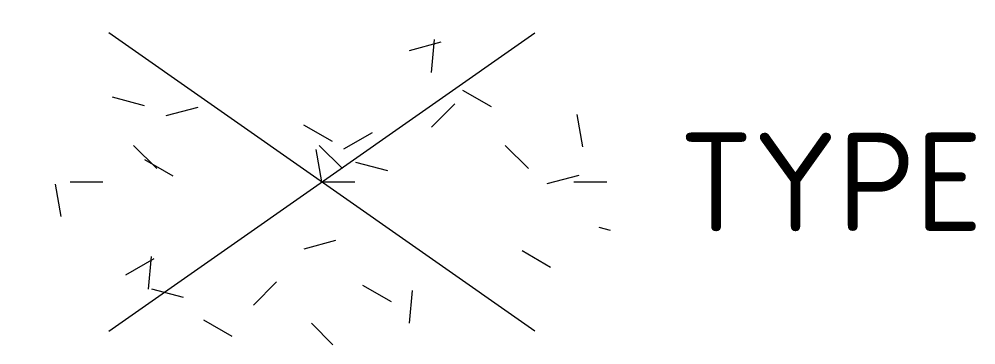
# Model space of a CAD drawing. Header units: metres. Extents: x -5.5 to 11.9, y -3 to 3.
import ezdxf
from ezdxf.enums import TextEntityAlignment as Align

# ---------------------------------------------------------------- set-up
doc = ezdxf.new("R2010")
doc.units = ezdxf.units.M
doc.layers.get('0').update_dxf_attribs({"lineweight": 25})
doc.styles.add('NLCS-ISO', font='NLCS-ISO.ttf')

msp = doc.modelspace()

# ---------------------------------------------------------------- hatches: boundary and pattern name
h = msp.add_hatch()
h.set_pattern_fill('AGR-GRAS_01-SO', color=256, scale=0.2, pattern_type=2)
h.set_pattern_definition([(0, (0, 0), (5, 5), [0.6, -4]), (45, (2, 1), (-0.5657, 9.334), [0.6, -4]), (30, (0.4, 0.6), (1.1373, 6.43), [0.6, -4]), (15, (1.6, 2.4), (1.9281, 3.6225), [0.6, -4]), (135, (0.8, 10), (-0.14142, -3.2527), [0.6, -4]), (150, (6, 2), (1.07846, -2.93205), [0.6, -4]), (165, (1.2, 0.2), (0.7173, -3.5051), [0.6, -4]), (85, (2, 2), (-4.3634, 5.2), [0.6, -4]), (100, (0, 0), (-5.5606, 3.8936), [0.6, -4])])
edge = h.paths.add_edge_path()
edge.add_ellipse((0, 0), major_axis=(-5.525, 0), ratio=0.538462, start_angle=0, end_angle=360)

# ---------------------------------------------------------------- linework, layer by layer
for p, q in [((-3.891, -2.724), (3.891, 2.724)), ((3.891, -2.724), (-3.891, 2.724))]:
    msp.add_line(p, q)

# ---------------------------------------------------------------- texts
at = {"style": 'NLCS-ISO'}
msp.add_attdef('TYPE', text='', height=1.8, dxfattribs=at).set_placement((6.525, 0), align=Align.MIDDLE_LEFT)

doc.saveas('drawing.dxf')
